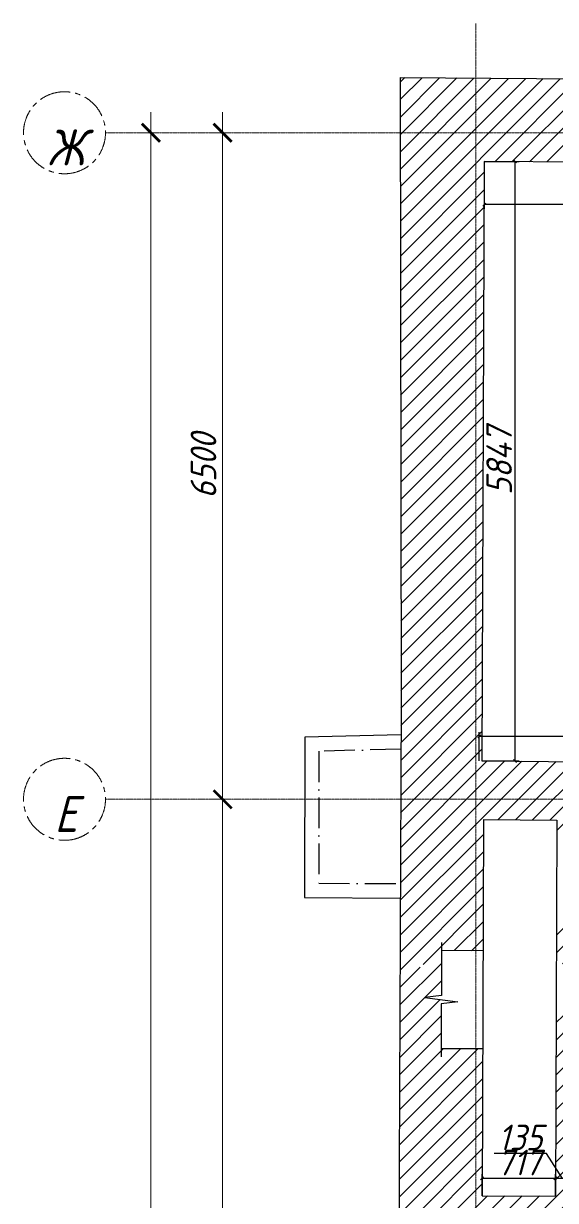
# Model space of a CAD drawing. Header units: millimetres. Extents: x 504091 to 2165846, y 135022 to 442887.
# Drawn here: x 555951 to 561143, y 298026 to 309503 of the extents above; entities that cross this region are included whole.
import ezdxf

# ---------------------------------------------------------------- set-up
doc = ezdxf.new("R2010")
doc.units = ezdxf.units.MM
for name, pattern in [('ACAD_ISO10W100', [18, 12, -3, 0, -3]), ('ADSK_Линия сетки', [25, 20, -2.5, 0, -2.5]), ('осеваяX2', [4, 2.5, -0.5, 0.5, -0.5])]:
    doc.linetypes.add(name, pattern=pattern)
doc.layers.get('Defpoints').update_dxf_attribs({"color": 255})
for name, color, linetype in [('Вентиляция', 150, 'Continuous'), ('Контур', 7, 'Continuous'), ('Штриховка', 252, 'Continuous')]:
    doc.layers.add(name, color=color, linetype=linetype)
doc.layers.add('Оси', color=165, linetype='осеваяX2', lineweight=13)
doc.layers.add('размеры', color=7, linetype='Continuous', lineweight=9)
doc.styles.add('GOST 2.304_new', font='isocpeur.ttf', dxfattribs={"width": 0.9, "oblique": 15})
doc.styles.add('ISOCPEUR', font='isocpeur.ttf', dxfattribs={"width": 0.9, "oblique": 15, "height": 250})
doc.dimstyles.new('GENPLAN 1000', dxfattribs={"dimscale": 10, "dimtxt": 13, "dimasz": 3, "dimexe": 4, "dimexo": 0, "dimgap": 3, "dimtad": 1, "dimdec": 0, "dimzin": 0, "dimtxsty": 'ISOCPEUR', "dimblk1": 'OBLIQUE', "dimblk2": 'OBLIQUE', "dimsah": 1, "dimcen": -1, "dimaunit": 1, "dimadec": 3, "dimazin": 0, "dimtfac": 0.75, "dimtdec": 0, "dimtix": 1, "dimtmove": 1, "dimatfit": 3, "dimfxl": 0, "dimtvp": 0.6, "dimarcsym": 0})
doc.dimstyles.new('SPDS 1_100', dxfattribs={"dimscale": 100, "dimtxt": 2.5, "dimasz": 1.77, "dimexe": 1.25, "dimexo": 0.625, "dimtad": 1, "dimdec": 0, "dimrnd": 0.001, "dimzin": 9, "dimtxsty": 'GOST 2.304_new', "dimblk": 'ARCHTICK', "dimcen": 2.5, "dimdle": 2, "dimclrt": 256, "dimadec": 0, "dimazin": 2, "dimtfac": 0.75, "dimtdec": 0, "dimtmove": 1, "dimatfit": 3, "dimfxl": 0, "dimtolj": 1, "dimlwd": 9, "dimlwe": 9, "dimarcsym": 0})

# ---------------------------------------------------------------- blocks, each defined once
blk = doc.blocks.new('_Oblique')
at = {"color": 0, "linetype": 'ByBlock', "lineweight": -2}
blk.add_line((-0.5, -0.5), (0.5, 0.5), dxfattribs=at)
blk = doc.blocks.new('*D324')
at = {"layer": 'Defpoints', "color": 0, "lineweight": 20, "ltscale": 0.03, "transparency": 16777216}
for p in [(560448, 308159), (564301, 308123), (560448, 307737)]:
    blk.add_point(p, dxfattribs=at)
at = {"layer": 'размеры', "color": 0, "lineweight": -2, "ltscale": 0.03, "transparency": 16777216}
for p, q in [((560448, 308159), (560448, 307697)), ((564301, 308123), (564301, 307697)), ((564301, 307737), (560448, 307737))]:
    blk.add_line(p, q, dxfattribs=at)
at = {"layer": 'размеры', "color": 0, "lineweight": -2, "ltscale": 0.03, "transparency": 16777216, "xscale": 30, "yscale": 30, "zscale": 30, "rotation": 180}
blk.add_blockref('_Oblique', (560448, 307737), dxfattribs=at)
at = {"layer": 'размеры', "color": 0, "lineweight": -2, "ltscale": 0.03, "transparency": 16777216, "xscale": 30, "yscale": 30, "zscale": 30}
blk.add_blockref('_Oblique', (564301, 307737), dxfattribs=at)
at = {"layer": 'размеры', "color": 0, "ltscale": 0.03, "transparency": 16777216, "insert": (562374, 307892), "char_height": 250, "attachment_point": 5, "style": 'ISOCPEUR'}
blk.add_mtext('3853', dxfattribs=at)
blk = doc.blocks.new('*D325')
at = {"layer": 'Defpoints', "color": 0, "lineweight": 20, "ltscale": 0.03, "transparency": 16777216}
for p in [(563201, 302553), (560399, 302312), (563201, 302289)]:
    blk.add_point(p, dxfattribs=at)
at = {"layer": 'размеры', "color": 0, "lineweight": -2, "ltscale": 0.03, "transparency": 16777216}
for p, q in [((560399, 302312), (560399, 302593)), ((560399, 302553), (563201, 302553)), ((563201, 302289), (563201, 302593))]:
    blk.add_line(p, q, dxfattribs=at)
at = {"layer": 'размеры', "color": 0, "lineweight": -2, "ltscale": 0.03, "transparency": 16777216, "xscale": 30, "yscale": 30, "zscale": 30, "rotation": 180}
blk.add_blockref('_Oblique', (560399, 302553), dxfattribs=at)
at = {"layer": 'размеры', "color": 0, "lineweight": -2, "ltscale": 0.03, "transparency": 16777216, "xscale": 30, "yscale": 30, "zscale": 30}
blk.add_blockref('_Oblique', (563201, 302553), dxfattribs=at)
at = {"layer": 'размеры', "color": 0, "ltscale": 0.03, "transparency": 16777216, "insert": (561800, 302708), "char_height": 250, "attachment_point": 5, "style": 'ISOCPEUR'}
blk.add_mtext('2803', dxfattribs=at)
blk = doc.blocks.new('*D342')
at = {"layer": 'Defpoints', "color": 0, "lineweight": 20, "ltscale": 0.03, "transparency": 16777216}
for p in [(561143, 298241), (561143, 298069), (561278, 298069)]:
    blk.add_point(p, dxfattribs=at)
at = {"layer": 'размеры', "color": 0, "lineweight": -2, "ltscale": 0.03, "transparency": 16777216}
for p, q in [((561054, 298485), (560544, 298485)), ((561211, 298241), (561054, 298485)), ((561143, 298069), (561143, 298281)), ((561278, 298241), (561143, 298241)), ((561278, 298069), (561278, 298281))]:
    blk.add_line(p, q, dxfattribs=at)
at = {"layer": 'размеры', "color": 0, "lineweight": -2, "ltscale": 0.03, "transparency": 16777216, "xscale": 30, "yscale": 30, "zscale": 30, "rotation": 180}
blk.add_blockref('_Oblique', (561143, 298241), dxfattribs=at)
at = {"layer": 'размеры', "color": 0, "lineweight": -2, "ltscale": 0.03, "transparency": 16777216, "xscale": 30, "yscale": 30, "zscale": 30}
blk.add_blockref('_Oblique', (561278, 298241), dxfattribs=at)
at = {"layer": 'размеры', "color": 0, "ltscale": 0.03, "transparency": 16777216, "insert": (560799, 298640), "char_height": 250, "attachment_point": 5, "style": 'ISOCPEUR'}
blk.add_mtext('135', dxfattribs=at)
blk = doc.blocks.new('*D343')
at = {"layer": 'Defpoints', "color": 0, "lineweight": 20, "ltscale": 0.03, "transparency": 16777216}
for p in [(560426, 298241), (560426, 298071), (561143, 298069)]:
    blk.add_point(p, dxfattribs=at)
at = {"layer": 'размеры', "color": 0, "lineweight": -2, "ltscale": 0.03, "transparency": 16777216}
for p, q in [((560426, 298071), (560426, 298281)), ((561143, 298241), (560426, 298241)), ((561143, 298069), (561143, 298281))]:
    blk.add_line(p, q, dxfattribs=at)
at = {"layer": 'размеры', "color": 0, "lineweight": -2, "ltscale": 0.03, "transparency": 16777216, "xscale": 30, "yscale": 30, "zscale": 30, "rotation": 180}
blk.add_blockref('_Oblique', (560426, 298241), dxfattribs=at)
at = {"layer": 'размеры', "color": 0, "lineweight": -2, "ltscale": 0.03, "transparency": 16777216, "xscale": 30, "yscale": 30, "zscale": 30}
blk.add_blockref('_Oblique', (561143, 298241), dxfattribs=at)
at = {"layer": 'размеры', "color": 0, "ltscale": 0.03, "transparency": 16777216, "insert": (560785, 298396), "char_height": 250, "attachment_point": 5, "style": 'ISOCPEUR'}
blk.add_mtext('717', dxfattribs=at)
blk = doc.blocks.new('*D156')
at = {"layer": 'Defpoints', "color": 0, "lineweight": 20, "ltscale": 0.03, "transparency": 16777216}
for p in [(560448, 308159), (560748, 308159), (560423, 302312)]:
    blk.add_point(p, dxfattribs=at)
at = {"layer": 'размеры', "color": 0, "lineweight": -2, "ltscale": 0.03, "transparency": 16777216}
for p, q in [((560448, 308159), (560788, 308159)), ((560748, 302312), (560748, 308159)), ((560423, 302312), (560788, 302312))]:
    blk.add_line(p, q, dxfattribs=at)
at = {"layer": 'размеры', "color": 0, "lineweight": -2, "ltscale": 0.03, "transparency": 16777216, "xscale": 30, "yscale": 30, "zscale": 30}
for p, rotation in [((560748, 308159), 90), ((560748, 302312), 270)]:
    blk.add_blockref('_Oblique', p, dxfattribs=dict(at, rotation=rotation))
at = {"layer": 'размеры', "color": 0, "ltscale": 0.03, "transparency": 16777216, "insert": (560593, 305236), "char_height": 250, "attachment_point": 5, "rotation": 90, "style": 'ISOCPEUR'}
blk.add_mtext('5847', dxfattribs=at)
blk = doc.blocks.new('Ось сетки - Круг_Ø8 мм-8258-План подвала')
at = {"layer": 'Оси', "linetype": 'ByBlock', "lineweight": 20}
for start, end in [(360, 180), (180, 360)]:
    blk.add_arc((0, 0), 4, start, end, dxfattribs=at)
blk = doc.blocks.new('_ArchTick')
at = {"color": 0, "linetype": 'ByBlock', "const_width": 0.15}
blk.add_lwpolyline([(-0.5, -0.5), (0.5, 0.5)], dxfattribs=at)
blk = doc.blocks.new('*D518')
at = {"layer": 'Defpoints', "color": 0, "lineweight": 20, "transparency": 16777216}
for p in [(-3071, 45200), (-3171, 2150), (-3071, 2150)]:
    blk.add_point(p, dxfattribs=at)
at = {"layer": 'размеры', "color": 0, "lineweight": 9, "transparency": 16777216}
for p, q in [((-3171, 45400), (-3171, 1950)), ((-3133, 45200), (-3296, 45200)), ((-3133, 2150), (-3296, 2150))]:
    blk.add_line(p, q, dxfattribs=at)
at = {"layer": 'размеры', "color": 0, "lineweight": 9, "transparency": 16777216, "xscale": 177, "yscale": 177, "zscale": 177}
for p, rotation in [((-3171, 45200), 90), ((-3171, 2150), 270)]:
    blk.add_blockref('_ArchTick', p, dxfattribs=dict(at, rotation=rotation))
at = {"layer": 'размеры', "lineweight": 20, "transparency": 16777216, "insert": (-3358, 23675), "char_height": 250, "width": 318.77, "attachment_point": 5, "rotation": 90, "style": 'GOST 2.304_new'}
blk.add_mtext('\\A1;43050', dxfattribs=at)
blk = doc.blocks.new('*D519')
at = {"layer": 'Defpoints', "color": 0, "lineweight": 20, "transparency": 16777216}
for p in [(-2371, 45200), (-2471, 38700), (-2371, 38700)]:
    blk.add_point(p, dxfattribs=at)
at = {"layer": 'размеры', "color": 0, "lineweight": 9, "transparency": 16777216}
for p, q in [((-2471, 45400), (-2471, 38500)), ((-2433, 45200), (-2596, 45200)), ((-2433, 38700), (-2596, 38700))]:
    blk.add_line(p, q, dxfattribs=at)
at = {"layer": 'размеры', "color": 0, "lineweight": 9, "transparency": 16777216, "xscale": 177, "yscale": 177, "zscale": 177}
for p, rotation in [((-2471, 45200), 90), ((-2471, 38700), 270)]:
    blk.add_blockref('_ArchTick', p, dxfattribs=dict(at, rotation=rotation))
at = {"layer": 'размеры', "lineweight": 20, "transparency": 16777216, "insert": (-2658, 41950), "char_height": 250, "width": 248.31, "attachment_point": 5, "rotation": 90, "style": 'GOST 2.304_new'}
blk.add_mtext('\\A1;6500', dxfattribs=at)
blk = doc.blocks.new('*D520')
at = {"layer": 'Defpoints', "color": 0, "lineweight": 20, "transparency": 16777216}
for p in [(-2371, 38700), (-2471, 22400), (-2371, 22400)]:
    blk.add_point(p, dxfattribs=at)
at = {"layer": 'размеры', "color": 0, "lineweight": 9, "transparency": 16777216}
for p, q in [((-2471, 38900), (-2471, 22200)), ((-2433, 38700), (-2596, 38700)), ((-2433, 22400), (-2596, 22400))]:
    blk.add_line(p, q, dxfattribs=at)
at = {"layer": 'размеры', "color": 0, "lineweight": 9, "transparency": 16777216, "xscale": 177, "yscale": 177, "zscale": 177}
for p, rotation in [((-2471, 38700), 90), ((-2471, 22400), 270)]:
    blk.add_blockref('_ArchTick', p, dxfattribs=dict(at, rotation=rotation))
at = {"layer": 'размеры', "lineweight": 20, "transparency": 16777216, "insert": (-2658, 30550), "char_height": 250, "width": 291.93, "attachment_point": 5, "rotation": 90, "style": 'GOST 2.304_new'}
blk.add_mtext('\\A1;16300', dxfattribs=at)
blk = doc.blocks.new('оси')
at = {"layer": 'Оси', "linetype": 'ADSK_Линия сетки'}
for p, q in [((0, -2196.5), (0, 46265.1)), ((-3614.3, 45200), (62615.4, 45200)), ((-3614.3, 38700), (62615.4, 38700))]:
    blk.add_line(p, q, dxfattribs=at)
at = {"layer": 'Оси', "lineweight": 20, "xscale": 99.99999999999993, "yscale": 99.99999999999993, "zscale": 99.99999999999993, "rotation": 270}
for p in [(-4014.3, 45200), (-4014.3, 38700)]:
    blk.add_blockref('Ось сетки - Круг_Ø8 мм-8258-План подвала', p, dxfattribs=at)
at = {"layer": 'Оси', "char_height": 350, "attachment_point": 5, "line_spacing_factor": 1.022766, "style": 'GOST 2.304_new'}
for s, insert, width in [('\\pt89.999,180.0015,270.0005,359.9995,449.9985,540.001,630,719.999,810.0015,900.0005,989.9995,1079.9985,1170.001,1260,1349.999,1440.0015,1530.0005,1619.9995,1709.9985,1800.001,1890,1979.999,2070.0015,2160.0005,2249.9995,2339.9985,2430.001,2520,2609.999,2700.0015,2790.0005,2879.9995;Ж', (-3999.8, 45057.1), 327.6), ('\\pt89.999,180.0015,270.0005,359.9995,449.9985,540.001,630,719.999,810.0015,900.0005,989.9995,1079.9985,1170.001,1260,1349.999,1440.0015,1530.0005,1619.9995,1709.9985,1800.001,1890,1979.999,2070.0015,2160.0005,2249.9995,2339.9985,2430.001,2520,2609.999,2700.0015,2790.0005,2879.9995;Е', (-3999.8, 38557.1), 232.2)]:
    blk.add_mtext(s, dxfattribs=dict(at, insert=insert, width=width))
at = {"layer": 'размеры', "lineweight": 20}
for base, p1, p2, picture, middle in [((-3170.6, 2150), (-3070.6, 45200), (-3070.6, 2150), '*D518', (-3358.1, 23675)), ((-2470.6, 38700), (-2370.6, 45200), (-2370.6, 38700), '*D519', (-2658.1, 41950)), ((-2470.6, 22400), (-2370.6, 38700), (-2370.6, 22400), '*D520', (-2658.1, 30550))]:
    dim = blk.add_linear_dim(base=base, p1=p1, p2=p2, angle=90, dimstyle='SPDS 1_100', dxfattribs=at)
    dim.commit()
    dim.dimension.update_dxf_attribs({"geometry": picture, "text_midpoint": middle})

msp = doc.modelspace()

# ---------------------------------------------------------------- hatches: boundary and pattern name
at = {"layer": 'Штриховка', "ltscale": 0.03}
h = msp.add_hatch(dxfattribs=at)
h.set_pattern_fill('_USER', color=256, scale=120, angle=45, pattern_type=0)
h.set_pattern_definition([(45, (-347074.49, -1361956.86), (-84.852814, 84.852814), [])])
h.paths.add_polyline_path([(570122.3557, 308894.5196), (565440.1751, 308931.1272), (565437.7236, 308670.7775), (565432.4637, 308112.1575), (569336.4975, 308075.3972), (569345.837, 302237.0766), (568748.6273, 302242.0927), (568738.0171, 301653.373), (569348.899, 301642.3635), (569332.229, 298073.7959), (568513.6844, 298074.9961), (568513.3969, 297878.9658), (569342.7096, 297877.7604), (569356.0741, 294129.6394), (568888.3433, 294133.607), (568888.3433, 293540.5712), (569027.0984, 293539.3942), (569007.5105, 292367.1371), (569589.3367, 292368.8557), (569608.8641, 292528.9141), (569629.3366, 292368.9739), (570171.1629, 292370.5743)])
h.paths.add_polyline_path([(567534.9916, 294145.0869), (566898.5127, 294150.4859), (566911.9246, 296732.6727), (566296.8842, 296733.0748), (566295.2088, 294170.6047), (560415.727, 294243.3875), (560419.8492, 295604.6334), (559594.5105, 295604.6334), (559594.5105, 292384.1371), (559605.1688, 292384.1371), (559604.1629, 291931.4224), (560007.3746, 291930.5265), (560027.73, 292090.4817), (560047.3745, 291930.4376), (560410.5862, 291929.6306), (560414.3252, 293612.4526), (567534.9916, 293552.0511)])
h.paths.add_polyline_path([(566905.5658, 299512.1673), (566364.5105, 299509.1371), (566372.6474, 298056.2493), (561278.0055, 298068.8718), (561284.8417, 299827.0425), (561149.883, 299827.5673), (561143.046, 298069.2061), (560426.1533, 298070.9823), (560431.7235, 299503.5442), (560027.251, 299505.1169), (560029.0806, 299983.7496), (559869.1583, 300004.3611), (560029.2335, 300023.7493), (560030.9103, 300462.3824), (560435.4456, 300460.8094), (560440.4227, 301740.8183), (561157.2989, 301734.797), (561156.6917, 301578.6303), (561291.6504, 301578.1055), (561292.2553, 301733.6634), (566352.2901, 301691.1625), (566359.2256, 300452.7883), (566900.2808, 300455.8185), (566893.3878, 301686.6177), (567813.3608, 301670.0376), (567823.8106, 302249.8606), (560423.0572, 302312.0219), (560447.8969, 308159.092), (564301.0084, 308122.8112), (564306.2684, 308681.4312), (564308.7028, 308939.9736), (559628.3666, 308976.5667), (559635.4105, 302869.0371), (559618.4105, 298344.0371), (559615.1021, 296854.9791), (559594.5105, 296855.3353), (559594.5105, 296649.5057), (560423.0133, 296649.5057), (560426.397, 297766.8609), (566297.5505, 297752.3145), (566297.4589, 297612.1628), (566916.4906, 297611.7581), (566917.8905, 297881.2849), (567654.4918, 297880.2142), (567654.7792, 298076.2555), (566913.6015, 298077.3423)])
h.paths.add_polyline_path([(559816.5105, 300313.1371, -1), (559856.5105, 300313.1371, -1)], flags=16)
h.paths.add_polyline_path([(561288.4932, 300766.1217), (561153.5344, 300766.6464), (561151.8468, 300332.6141), (561286.8055, 300332.0893)], flags=17)

# ---------------------------------------------------------------- linework, layer by layer
at = {"layer": 'Вентиляция', "ltscale": 25}
for p, q in [((558695.0905, 302542.8322), (558693.1521, 300980.3086)), ((559634.279, 302567.8336), (558695.0905, 302542.8322)), ((558693.1521, 300980.3086), (559628.295, 300975.0583))]:
    msp.add_line(p, q, dxfattribs=at)
at = {"layer": 'Вентиляция', "linetype": 'ACAD_ISO10W100', "ltscale": 25}
for p, q in [((559633.7527, 302427.77), (558834.9215, 302406.505)), ((558834.9215, 302406.505), (558833.3249, 301119.5238)), ((558833.3249, 301119.5238), (559628.821, 301115.0576))]:
    msp.add_line(p, q, dxfattribs=at)
at = {"layer": 'Контур', "ltscale": 15}
for p, q in [((559628.3666, 308976.5667), (570122.3557, 308894.5196)), ((559628.3666, 308976.5667), (559635.4105, 302869.0371)), ((560447.8969, 308159.092), (560423.0572, 302312.0219)), ((569336.4975, 308075.3972), (560447.8969, 308159.092)), ((559635.4105, 302869.0371), (559618.4105, 298344.0371)), ((560423.0572, 302312.0219), (569345.837, 302237.0766)), ((560440.4227, 301740.8183), (560426.1533, 298070.9823)), ((560440.4227, 301740.8183), (561157.2989, 301734.797)), ((561157.2989, 301734.797), (561143.046, 298069.2061)), ((560435.4456, 300460.8094), (560030.9103, 300462.3824)), ((560431.7235, 299503.5442), (560027.251, 299505.1169)), ((559618.4105, 298344.0371), (559615.1021, 296854.9791)), ((560426.1533, 298070.9823), (561143.046, 298069.2061))]:
    msp.add_line(p, q, dxfattribs=at)
at = {"layer": 'Штриховка'}
msp.add_lwpolyline([(560031.2161, 300542.3818), (560029.2335, 300023.7493), (559869.1583, 300004.3611), (560189.003, 299963.1382), (560028.9277, 299943.7499), (560026.9452, 299425.1175)], dxfattribs=at)

# ---------------------------------------------------------------- block references
msp.add_blockref('оси', (560365.25, 263237.9486), dxfattribs=at)

# ---------------------------------------------------------------- dimensions: what is measured, and where the dimension line sits
at = {"layer": 'размеры', "ltscale": 0.03}
dim = msp.add_linear_dim(base=(560748.3878, 308159.092), p1=(560423.0572, 302312.0219), p2=(560447.8969, 308159.092), angle=90, dimstyle='GENPLAN 1000', dxfattribs=at)
dim.commit()
dim.dimension.update_dxf_attribs({"geometry": '*D156', "text_midpoint": (560593.3878, 305235.557)})
for base, p1, p2, picture, middle in [((560447.8969, 307736.7632), (564301.0084, 308122.8112), (560447.8969, 308159.092), '*D324', (562374.4527, 307891.7632)), ((563201.2979, 302552.9149), (560398.7872, 302312.2258), (563201.2979, 302288.6866), '*D325', (561800.0426, 302707.9149)), ((560426.1533, 298241.0033), (561143.046, 298069.2061), (560426.1533, 298070.9823), '*D343', (560784.5996, 298396.0033))]:
    dim = msp.add_linear_dim(base=base, p1=p1, p2=p2, dimstyle='GENPLAN 1000', dxfattribs=at)
    dim.commit()
    dim.dimension.update_dxf_attribs({"geometry": picture, "text_midpoint": middle})
dim = msp.add_linear_dim(base=(561143.046, 298241.0033), p1=(561278.0055, 298068.8718), p2=(561143.046, 298069.2061), dimstyle='GENPLAN 1000', dxfattribs=at)
dim.commit()
dim.dimension.update_dxf_attribs({"geometry": '*D342', "text_midpoint": (561023.7624, 298484.7525), "dimtype": 160})

doc.saveas('drawing.dxf')
